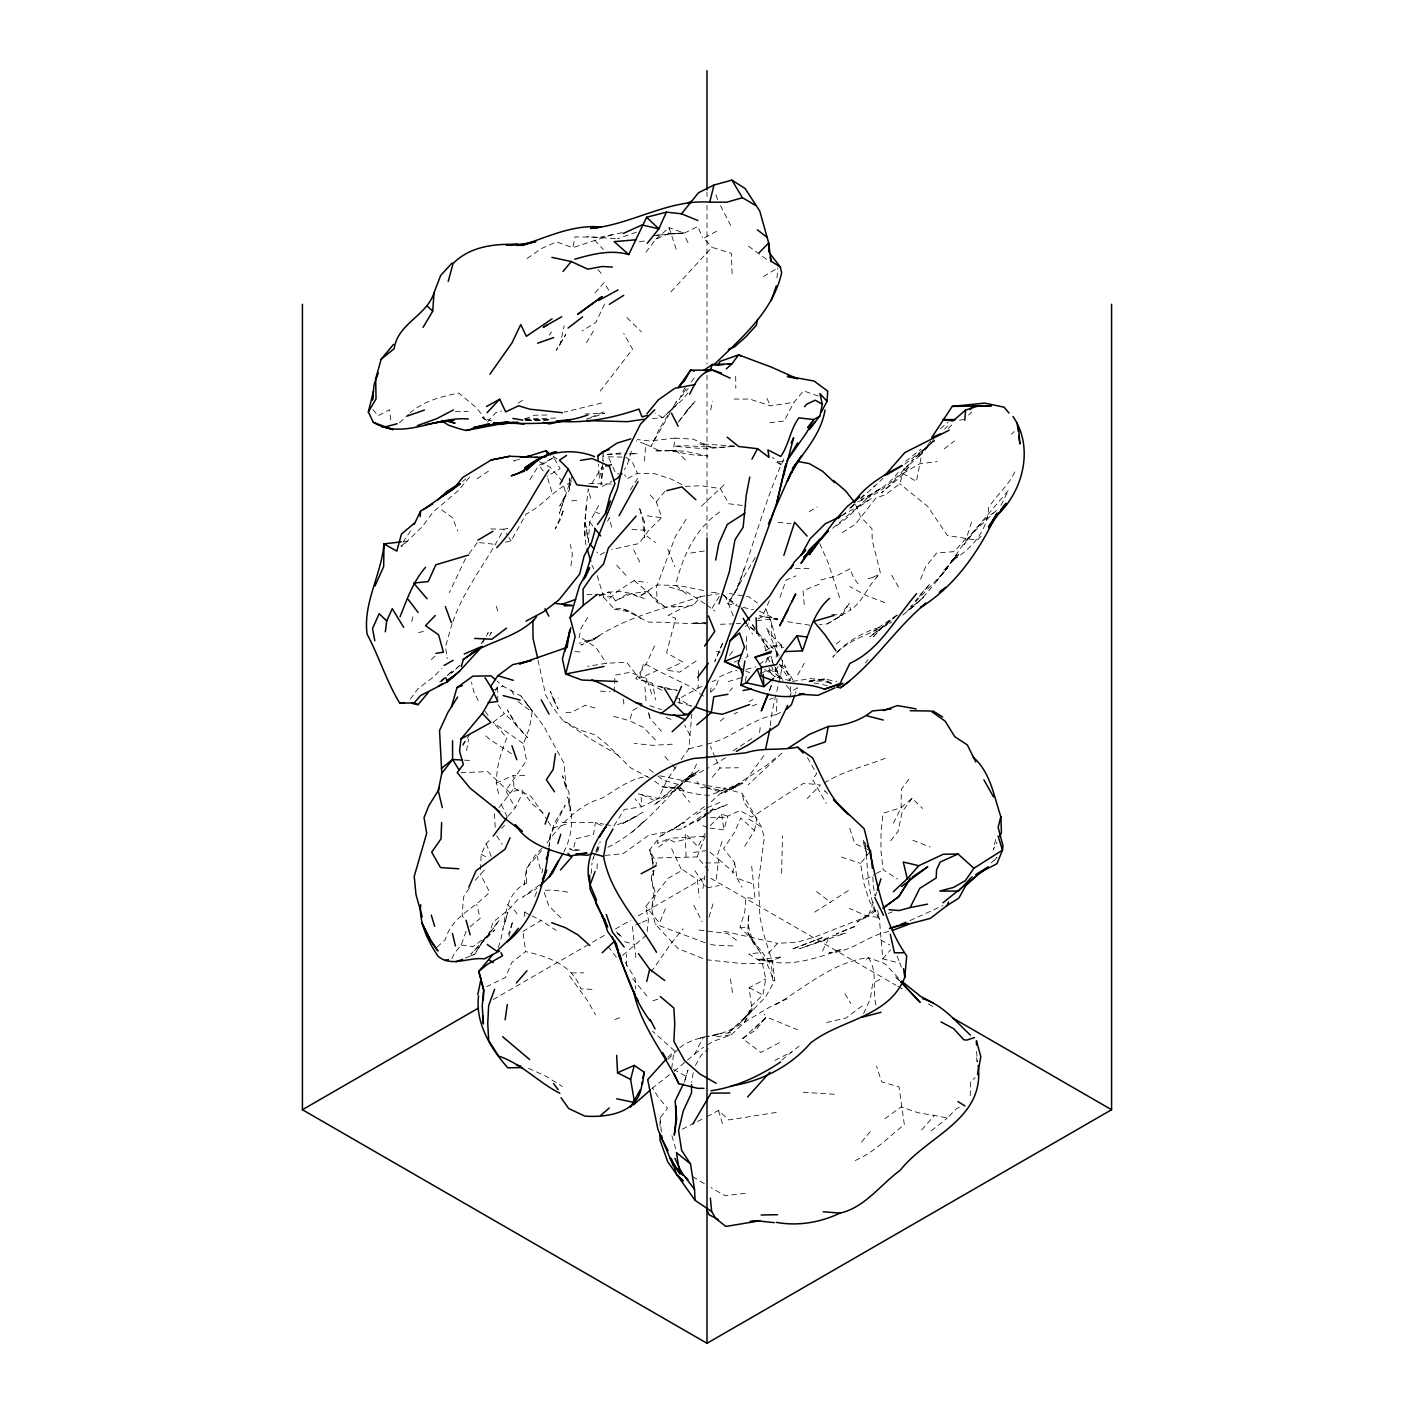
<?xml version="1.0" encoding="UTF-8"?>
<svg xmlns="http://www.w3.org/2000/svg" width="1414" height="1414" viewBox="0 0 1414 1414"><rect width="100%" height="100%" fill="white"/><g stroke="black" fill="none" stroke-linecap="round" stroke-linejoin="round"><path stroke-width="0.75" stroke-dasharray="5 3.75" d="M781.624 873.322L782.472 835.886M626.402 965.939L626.473 954.256M541.438 850.839L526.485 868.408L524.028 885.376L526.344 883.096L526.485 868.408L535.164 855.452L544.107 846.014M746.398 636.494L746.239 648.178L747.829 656.556L742.014 658.942M585.997 544.85C582.992 526.238 586.297 507.379 588.295 488.855L590.575 498.382M584.777 535.747L585.131 517.436M603.036 455.785L601.109 484.489L603.371 467.38M970.234 1095.762L970.605 1081.745L975.112 1077.574M681.318 697.473L698.039 688.123L698.339 677.801M698.41 675.733L698.657 667.496M569.542 478.621L569.648 489.244L559.75 505.876L565.6 494.988L559.378 513.37L571.928 476.43M480.513 869.61L481.167 854.215L486.169 843.681L491.542 838.202M596.991 868.762L597.415 860.066M681.124 759.459L688.812 748.837L691.799 714.176M614.118 692.029L615.072 675.114L629.796 672.375L646.905 678.614L652.473 696.713M707.053 744.171C731.992 738.656 750.71 718.895 776.109 714.653L777.011 698.675M645.933 252.205L655.937 239.09L668.734 233.575L669.105 227.707L684.358 233.116L697.933 226.47L702.422 237.605M598.705 505.452L589.673 521.996L588.348 542.304L586.262 529.225L588.436 539.6M751.7 866.287L755.041 898.632L745.832 897.625L744.807 911.818L739.999 927.16L751.841 939.515L754.634 945.365L747.67 932.215L748.89 914.045C743.711 940.416 769.128 956.394 772.751 980.521L774.819 980.326L772.663 963.181L763.436 933.293L759.866 916.502L758.54 880.781L764.32 837.919L761.563 827.208L742.085 793.325L725.895 788.835L707.672 785.724M644.484 461.211L645.65 444.261L636.388 440.903M586.297 505.858L584.972 524.205L586.845 527.687M775.402 667.638L775.084 671.791L775.65 667.779M776.162 657.227L776.622 650.97L777.665 654.876M591.14 873.834L592.006 862.876M776.975 277.922L777.859 267.935M524.223 916.484L524.612 912.224L528.111 909.591M782.649 660.727C780.899 682.98 771.496 703.801 770.418 726.266M710.553 692.224L710.977 687.876M498.152 947.521C507.113 925.41 501.122 895.309 526.344 883.096M671.65 848.736L681.866 870.476L668.239 878.271L645.756 906.445L648.407 919.595L646.817 934.919L621.135 956.624M549.003 847.198L550.258 835.391L555.083 821.87L565.158 805.308L550.258 835.391L549.092 846.173M570.956 565.865L572.334 554.094L570.319 544.637M759.601 732.629L760.29 726.743M716.244 879.225L718.648 859.305L707.884 850.415M671.703 1068.383L674.071 1050.425L652.437 1031.142M779.273 664.173L790.002 680.841L790.656 675.98L779.273 664.173L774.519 672.923L783.038 680.328M498.647 793.714C493.009 775.19 500.256 755.129 506.919 737.666L493.009 722.36L504.374 713.699L517.029 725.364L527.581 737.648L516.269 725.541L507.361 709.952L517.029 725.364M888.699 931.508C867.507 935.326 851.281 952.506 829.134 952.859L842.355 949.201C816.497 958.02 789.684 968.254 762.181 959.682L774.536 961.096L756.207 959.646L782.154 956.907L763.295 963.341L743.022 963.694L705.886 959.699L677.907 948.511L655.248 924.137L651.677 908.689L653.993 892.641L651.253 878.571L652.455 870.83M541.986 873.004L542.605 868.762M734.555 446.046L699.63 443.802L710.447 447.107L693.107 439.118L675.15 438.11L673.718 447.867L685.437 460.027M702.935 888.505L704.861 875.796M571.168 480.689L569.648 489.244L569.223 478.445M707.336 1044.893L712.992 1041.517L731.268 1034.801L744.701 1022.287L751.47 1006.026L762.924 994.855L765.769 978.965L762.146 962.262L748.819 954.043L762.34 952.329L771.567 965.921L772.751 980.521M732.646 873.375L734.591 862.664L723.597 848.559L734.29 832.881L740.759 817.928L754.475 830.672L743.57 848.082M466.532 750.622L468.688 738.956M754.475 830.672L756.773 818.635L744.206 802.975L742.085 793.325M579.086 637.838L580.96 628.505L588.03 616.946M527.051 258.515L540.926 248.793L556.515 241.882L572.847 247.697L575.074 236.88L599.783 237.252L622.531 232.621M710.712 409.901L712.55 401.187M745.231 681.248L746.468 675.468M560.121 344.115L565.794 334.517L556.232 350.301L560.121 344.115L564.239 325.874M904.836 464.199L934.672 440.638L922.494 450.306L916.413 481.52L902.998 473.443L899.728 483.712L885.783 494.617L876.008 497.958L855.329 524.311L840.552 533.591M995.633 839.562L993.229 849.867L996.888 842.249M411.739 621.541L413.613 613.747M509.128 936.262L512.787 920.991L508.368 934.354M597.822 851.387L600.19 841.648M646.905 678.614L644.872 686.833L646.216 702.811M596.531 852.624L598.723 843.875M579.881 850.097L569.506 848.824L573.006 850.274L575.975 838.767L593.509 834.578L595.4 822.63L603.601 824.132M658.058 840.411L657.28 843.469L668.08 838.944L674.496 842.037L689.608 838.308M505.399 921.398L507.803 912.277L502.942 929.263M710.022 828.091L723.95 829.877L727.662 816.178L739.876 810.558L751.824 817.133L803.753 783.179L820.403 785.017L807.217 798.521M651.677 908.689L655.689 893.966L651.253 878.571L656.485 863.176L649.698 849.902L660.144 836.31L685.048 822.1L660.144 836.31M789.807 697.526L791.433 691.57L797.408 687.787L795.428 693.373M709.05 917.173L713.398 902.556M684.358 1082.099L687.964 1070.133L684.323 1082.028M693.196 1072.837L691.534 1082.505M631.386 451.26L626.826 466.196L624.228 469.607M971.542 522.12L966.54 537.868L954.203 551.637L936.722 552.927L925.481 567.085L919.241 582.586M875.443 896.105L876.68 892.252M655.46 740.017L643.405 727.344L629.46 720.716L632.889 710.305L642.416 704.95M705.303 835.957L697.12 856.937L708.555 870.388M717.658 854.569L722.413 840.411M744.188 568.463L738.09 586.103C754.228 543.542 765.274 499.23 784.346 457.765M451.861 958.674L454.477 953.213L461.229 945.029L466.673 929.581M779.98 597.309L786.096 580.04L796.011 575.887M873.375 902.044L868.302 916.078L857.114 922.034L876.503 908.866M769.587 690.403L772.627 682.114M769.516 690.156L771.85 684.129M595.082 853.225L592.166 860.684L593.915 857.467M595.807 851.352L597.998 845.749M665.34 908.778L659.596 923.112L645.756 906.445M452.091 623.556L445.498 646.852L447.266 658.641M452.869 621.7C464.428 588.047 487.812 560.686 503.614 529.243L509.994 527.935M465.524 558.601L449.334 592.572M534.757 896.529L537.179 890.997M755.2 557.611L728.599 602.629L734.767 592.873L739.61 581.773M769.41 600.703L762.022 617.034L758.028 618.766M863.583 1013.591L870.335 998.797L872.632 983.737L882.707 977.534M654.576 645.933L646.958 662.53L635.734 678.826L652.614 683.245L655.513 699.93M685.012 387.312L677.041 404.174L662.795 417.643L650.528 418.685M489.704 635.664L491.347 632.182L488.908 635.787M604.556 304.151L595.824 322.48L581.967 331M607.596 521.342L609.346 517.701L612.227 529.914M1014.704 471.94C1008.695 485.568 996.481 495.006 988.58 507.661C987.52 531.947 970.446 549.639 950.827 561.588L958.692 554.394L951.304 562.295L956.642 554.588L936.81 580.73L947.751 567.58C934.866 582.462 923.784 599.589 907.541 611.06M822.506 950.95L828.056 939.638M893.365 823.213L901.142 807.659L912.083 798.327L922.635 808.49M505.328 542.234L511.055 540.926L526.185 513.936C542.729 506.053 552.821 490.251 569.86 483.022M508.174 816.108L515.209 807.765L522.667 793.042M765.593 662.724L769.499 655.089M674.036 1071.335L694.681 1054.084L703.165 1037.487M1000.935 505.364L1008.5 490.216L965.444 541.102L945.506 570.584L910.74 606.765L912.012 605.864M818.299 396.008L803.488 390.865L793.979 402.318L784.098 421.089L766.936 423.051M607.879 847.251C641.284 830.902 663.378 800.43 689.838 775.508L685.083 779.998L694.928 772.574L677.748 784.346L653.869 805.255C670.271 793.06 690.562 783.356 697.084 762.234M705.197 833.182L697.933 846.845L685.171 833.341L686.126 857.379M744.701 1022.287L752.619 1007.634L741.396 1021.756L728.157 1033.033L753.591 1009.03L741.396 1021.756L765.699 996.905L774.819 980.326M482.687 642.787L485.462 637.696M486.398 636L488.237 632.624L485.868 636.318M695.405 1065.484L700.973 1055.533L708.22 1048.622M563.691 852.2C572.705 835.603 573.89 814.817 567.615 797.089L570.196 811.053L568.958 792.794L562.472 775.791L566.342 789.631L563.974 763.224L543.648 725.965L520.988 696.006L502.889 686.073L496.968 680.965M797.708 674.885L804.372 663.166M586.474 342.789L594.958 328.366M462.82 745.744L469.377 734.891M827.172 623.91L841.86 615.408L849.125 603.478L850.627 610.017L827.172 623.91L819.484 624.705M495.554 690.633L497.657 687.204L494.193 686.797M712.002 608.25L720.026 595.206M529.897 479.717L538.681 465.506L553.74 457.517L560.103 468.688L547.13 476.377M686.197 519.15L675.238 536.86L656.467 587.11L657.263 602.399L665.199 607.136L680.222 606.253M630.326 489.951L637.643 478.321M734.767 592.873L738.939 586.209M605.652 824.521L613.835 826.041L624.334 809.444L641.585 806.811L675.574 790.214M481.113 643.724L484.684 638.174M591.741 483.57L602.134 466.832L599.289 478.427L598.387 464.022M469.201 888.292L463.739 896.458L462.113 914.151L463.827 919.931M402.937 542.251L412.481 528.076M676.192 766.494L666.754 780.51L658.464 798.539L637.325 793.731M679.233 420.771L695.547 400.781L684.977 412.499M462.714 744.383L464.941 741.219M549.304 335.136L551.601 331.901M410.413 699.135L417.678 688.989L433.073 677.306L441.946 668.469M469.094 553.74L477.419 542.393M930.695 441.256L917.492 457.729L903.652 469.572L908.548 464.676C894.39 480.23 878.341 495.784 857.609 501.723M651.094 972.09L671.031 943.456L683.174 928.68M912.083 798.327L902.238 811.689L898.049 831.485L889.954 841.595M650.316 495.059L656.308 501.864L661.681 517.665L648.726 530.356L638.845 543.595L611.82 549.427M838.838 617.176L849.125 603.478M499.036 807.518L514.095 788.181L513.123 775.579L527.952 775.42M908.813 779.326L901.301 789.259L901.142 807.659L883.025 813.262L881.046 832.051L880.922 850.751L883.202 869.787L897.713 879.101M763.878 755.695L744.789 781.712L710.058 795.216C693.638 795.516 678.561 788.482 662.706 786.873L653.728 780.563M547.094 842.868C561.393 823.496 578.308 805.079 602.205 798.115C616.469 789.56 630.785 777.894 647.824 776.516M660.038 1126.039L660.038 1117.979L667.532 1108.258L658.093 1097.034L652.614 1087.949M686.126 388.479L681.124 396.945L688.264 388.638M691.181 381.974L696.218 375.488M678.101 422.433L690.757 406.136M855.576 504.568L860.507 516.782L871.943 528.659L872.244 540.59L880.568 573.589C868.09 583.947 863.989 600.685 850.627 610.017M901.39 967.229L900.011 963.217L882.831 958.851L879.349 918.835L869.31 900.789L863.654 882.495L860.578 863.424L870.582 850.857M687.999 392.88L682.732 399.455L662.795 417.643L655.301 413.577M656.308 501.864L666.948 488.731M729.518 655.389L733.247 650.776M475.21 880.303L486.009 868.178M865.315 662.989L868.072 659.578M898.279 472.17C889.123 484.861 874.983 492.814 861.373 499.92M861.55 1142.052L870.511 1131.218M712.338 777.134L720.062 768.014L738.408 767.749M469.607 477.154L457.641 491.188L433.073 512.08L422.203 526.75L401.47 546.811M600.137 391.165L632.553 349.152L623.698 333.386M933.965 439.436L917.492 457.729L919.931 455.502L931.738 442.635L911.588 461.141L922.494 450.306M919.277 596.461L930.094 583.841L918.676 596.319M704.95 595.86L700.884 596.496L693.001 605.581L673.152 607.225M729.854 690.916L732.54 687.805M882.831 958.851L890.608 949.872M921.698 1129.963L934.389 1115.434L947.292 1118.05L956.447 1108.664L960.336 1106.685M487.53 422.008L495.872 412.588L501.493 411.032M594.994 292.839L604.078 282.606L609.381 291.196M994.113 860.56L997.011 857.361L991.267 862.876M668.115 1059.227L678.349 1049.1M517.931 899.41L508.245 910.015L493.345 921.769L488.29 935.167L470.809 954.273L494.776 929.935L483.818 939.09L474.821 954.238L470.756 955.935M915.229 600.968L917.916 598.051M981.051 536.136L977.251 540.254L947.398 535.517L927.708 506.459L899.728 483.712M768.262 953.372L777.559 943.315L797.143 942.237L814.994 936.916L868.302 916.078L877.087 909.874M943.792 570.319L958.692 554.394M781.924 753.079L748.059 784.894M667.956 1057.283L675.15 1050.708M437.191 946.973L445.392 939.638C451.331 916.555 475.051 908.389 489.562 892.093L480.336 874.011M732.116 273.733L731.338 253.318L711.949 247.326L670.784 291.991M701.397 506.124L725.594 483.429M727.662 816.178L721.653 814.199L708.043 827.844L702.192 825.316M779.361 1042.737L760.856 1052.458L742.686 1038.601L766.441 1016.984L797.337 1029.692M948.317 428.407L952.683 424.076M651.783 1088.586L672.41 1072.466M781.924 1060.023L798.963 1046.148M754.97 1028.42L766.635 1017.002M501.563 828.233L504.551 825.299M879.773 481.52L882.902 478.48M860.596 498.117L863.742 495.059M441.097 681.831L452.71 670.607L440.39 681.389M851.157 507.273L855.329 503.278M907.01 611.113L923.483 597.327L902.874 615.055M1011.399 434.239L1014.138 431.623M944.517 429.131L947.61 426.197M968.502 415.062L971.683 412.04M711.03 691.888L715.36 687.787L719.832 676.652L733.3 670.784L736.994 670.466M679.816 1047.703C690.757 1038.901 705.851 1036.586 719.408 1034.058L706.54 1036.727C738.338 1032.715 760.184 1007.882 789.772 998.107M460.063 665.128L451.473 673.117L459.037 666.082M866.411 959.328L868.267 957.596L884.687 963.57L900.029 979.708M399.473 422.821L408.452 414.443M632.146 832.139L644.413 820.845L640.242 824.645M439.666 682.078L442.9 679.109M842.691 515.297L845.784 512.469M745.284 626.561L748.466 623.68M850.433 508.209L854.745 504.321M860.879 498.559L875.072 485.833M711.224 801.756L720.097 793.767L736.959 785.106L720.097 793.767M431.288 659.543L436.025 655.318M719.585 512.009C694.893 529.101 682.52 556.833 675.698 585.113L687.54 594.941M940.416 428.76L947.84 422.273M996.428 510.383L974.281 531.576L964.012 544.69L972.16 533.272L983.932 520.246L993.3 512.84M609.434 598.582L618.89 590.327L634.161 580.571L647.312 582.745M655.937 239.09L669.105 227.707L676.334 249.695M462.572 481.573L465.719 478.869M832.687 528.306L852.907 511.055L871.572 498.417L842.408 515.191M849.726 508.015L854.516 504.003M873.392 487.052L878.2 483.058M836.31 644.024L842.603 638.81M470.049 926.789L480.194 918.428L476.748 904.359M720.115 721.211L726.531 715.961M775.473 758.028L765.08 766.441L732.593 787.315M688.264 778.955L698.887 770.436L676.829 787.775L693.797 775.349L685.808 780.139L708.927 767.555M705.745 814.747L697.615 821.269L705.657 815.56M931.278 1130.829L947.292 1118.05M592.024 989.358L580.818 988.863C572.529 965.037 547.996 956.624 525.654 951.569L511.638 962.669L505.558 977.41L486.734 986.583M905.596 461.371L921.027 449.157M897.483 615.055L869.84 636.76L888.734 623.274M658.694 847.163L670.059 838.237L705.886 836.328M694.681 1054.084L703.553 1047.138M409.936 413.047C423.352 401.028 441.557 396.574 458.772 393.021L476.447 407.78L486.292 420.435M708.149 812.643L699.842 819.024L683.987 827.473L707.99 812.06M709.81 811.353L713.133 808.808L709.704 810.964M944.269 448.821L954.521 440.938M759.177 664.651L771.408 655.265M862.063 1005.937L846.032 1018.009L825.599 1022.746M733.071 750.905L752.389 738.214M884.846 1118.774L901.089 1106.915L918.039 1112.747L934.389 1115.434M400.763 546.034L407.692 541.102L403.379 541.615M539.706 884.864L522.526 897.289L536.984 888.399M707.283 814.429L712.108 811L727.114 804.672L710.623 810.841M836.699 525.548C853.437 515.12 863.954 497.304 881.523 487.989L860.967 499.884M696.077 661.045L679.674 672.18L665.906 669.989L682.75 662.017L666.56 652.897L675.68 618.342L668.433 615.249L680.134 609.204L693.443 604.679M477.066 478.833L489.209 470.615M814.623 912.154L848.877 890.272M765.557 650.847L773.882 645.279L783.656 647.382M742.686 1038.601L755.96 1029.781L766.441 1016.984L764.214 1014.121M599.324 595.488C611.255 589.921 626.791 590.133 638.209 597.115L656.75 584.954L678.278 585.484L704.773 590.752M896.812 615.178L873.799 630.874L879.579 627.356C861.497 632.624 844.953 642.628 832.811 657.139C847.834 638.244 872.544 634.55 891.827 621.86M704.384 806.581L672.534 830.018L684.517 828.586M682.202 1129.22L695.423 1122.398M518.213 403.078L523.746 399.543M696.448 814.358L705.303 808.896M599.253 596.089L609.31 591.741L615.443 600.844L631.528 593.615L649.097 591.017L638.209 597.115M553.74 457.517L539.706 466.037L543.418 471.216M643.07 812.113L621.312 824.238L637.926 815.436L629.637 820.173L613.835 826.041M522.88 931.419L541.102 920.479L556.162 930.377M725.576 757.833L710.8 766.476M763.401 276.508L776.039 269.013M775.438 1004.93C805.432 987.149 832.227 962.404 868.267 957.596C878.288 971.754 871.66 989.994 876.167 1005.743M902.998 473.443L919.365 463.898L937.111 461.583M809.285 511.603L817.204 507.007M604.503 552.397L599.642 555.207L596.814 551.99M615.443 600.844L628.947 593.032M493.256 999.539L590.592 943.35M592.501 942.237L605.846 934.53M615.39 929.016L630.662 920.214M638.297 915.795L705.091 877.228M681.795 484.578L671.385 479.169L654.505 473.69L637.325 473.283L626.932 478.922L624.564 474.839M707.053 1116.618L718.471 1110.432L728.829 1119.941L778.831 1112.005M716.58 231.224L703.695 238.171L711.949 247.326M602.382 486.434L611.979 481.273M865.633 879.243L874.418 874.524M876.167 873.569L883.202 869.787M751.47 1006.026L749.155 987.679L765.769 978.965M824.132 783.091C843.044 771.072 864.732 766.406 885.252 758.275M749.208 701.432L752.937 699.541M774.907 1060.394L791.557 1052.016M776.109 714.653L783.091 711.154M717.941 791.221L722.572 790.567L704.048 787.015L717.941 791.221L725.099 787.722M855.187 1160.487C874.135 1152.481 888.416 1137.156 904.341 1124.66L899.021 1086.889L881.647 1081.816L876.521 1066.138M873.145 577.177L880.568 573.589M734.096 713.982L737.578 712.303M697.385 1121.479L703.253 1118.686M703.536 696.13L689.926 686.426L657.192 670.43L639.34 678.508L626.596 662.229L606.482 663.254L587.535 666.294M698.039 688.123L702.051 686.303M712.09 681.742L716.12 679.94M496.014 783.038L513.123 775.579M640.401 923.059L632.394 926.524L636.3 961.043M642.398 922.193L648.407 919.595M603.495 411.969L586.81 419.145L604.856 413.224L585.06 414.002M492.973 690.297L502.889 686.073M707.088 807.801L719.991 802.374M909.927 920.602L943.014 905.596M734.273 662.123L740.07 659.737M819.13 584.194L803.046 590.752L804.513 607.737M816.055 942.714L833.005 935.768L845.678 933.134L799.688 948.653L829.17 938.101M465.365 958.003L474.821 954.238L482.934 941.335L499.213 920.355L488.29 935.167L473.124 946.638L461.229 945.029M636.353 232.214L617.511 238.719M888.222 913.462L892.34 911.889M612.386 234.653L572.847 247.697M614.896 1019.547L620.039 1017.585M752.018 705.993L759.654 703.129M525.036 418.809L534.722 415.221L548.279 415.027M769.357 699.541L773.246 698.109M705.179 786.732L701.273 788.075L696.961 781.465M700.884 596.496C663.449 609.027 622.902 617.388 590.858 641.426L600.102 635.399L581.03 645.067L595.754 638.032L579.086 643.246M517.436 459.762L513.689 460.982L519.486 459.303M652.95 1000.759L660.851 998.231M809.444 681.813L814.853 680.152L808.773 681.495M728.086 681.619L742.668 677.359M553.298 699.541L558.053 708.909L550.293 691.128L553.298 699.541L558.283 698.092M566.06 824.203L552.132 828.144L547.907 821.11M760.573 672.817L771.284 669.918L779.909 677.571L771.319 659.649L772.751 662.795M746.239 669.352L755.606 666.86M820.827 579.952L836.169 576.099L849.973 568.746L853.526 577.548L858.828 584.848M601.586 402.99L564.38 412.128M688.812 748.837L705.109 744.807M771.019 647.347L781.359 645.014L782.207 650.811M418.562 632.553L427.01 630.679M525.372 420.294L531.311 419.18L548.756 420.099M665.252 832.192L648.867 835.179L623.114 853.649L604.149 855.541M868.09 578.503L877.316 576.824M706.982 887.78L719.143 885.571M639.393 241.829L645.597 240.804M792.565 681.424L810.416 678.596L824.857 679.904L832.634 683.828L822.524 681.053L809.992 681.265M706.982 595.541L719.16 593.65M734.025 399.048L749.756 399.102L770.471 405.853L793.979 402.318M690.704 553.051L705.621 550.806M756.773 620.64L777.4 618.537L759.548 615.815L783.515 621.029M693.373 852.43L705.816 850.698M656.52 235.184L683.598 232.921L654.47 235.608M959.434 420.152L963.729 419.587M716.527 1036.745L731.268 1034.801M809.904 680.735L824.503 678.844L836.805 681.778M597.221 575.692L603.707 597.344L611.166 596.443M745.249 1193.292L725.029 1195.678L710.924 1187.583M783.886 461.105L776.003 461.936L782.561 465.595L772.468 457.341M524.435 419.039L558.053 417.978M525.213 419.817L531.311 419.18L537.32 420.753M610.848 462.378L607.225 454.371L623.662 452.692M675.15 438.11L649.927 440.974L637.201 439.577M717.022 1034.005L733.901 1032.432M571.698 500.892L578.626 500.273M734.096 623.839L716.792 624.405M736.27 623.645L740.636 623.291M657.81 857.944L697.12 856.937M809.939 680.876L824.857 679.904L831.662 684.076M672.304 744.188L653.056 745.337L634.32 743.464M732.77 446.17C713.133 449.44 693.974 444.403 674.319 446.276L704.808 448.804L736.659 446.082M685.26 486.381L701.273 485.727L720.274 488.537L728.935 503.808L746.15 505.858M607.225 454.371L626.968 453.876M668.734 233.575L684.358 233.116M611.52 484.012L586.598 483.517M586.951 594.587L593.032 594.499M595.047 594.463L605.174 594.287M603.707 597.344L614.348 609.169C628.134 605.934 637.307 618.006 649.097 622.195C668.769 621.647 688.371 624.847 707.99 622.779L692.754 622.973L706.134 623.804M795.251 568.675L811.813 568.446M455.29 411.651L468.246 411.492M548.844 419.605L524.488 420.736L549.586 419.799M705.639 863L719.567 862.823M629.071 453.876L637.431 453.806L629.566 453.169M565.883 712.373L571.627 712.338L585.202 705.286L596.655 708.449M571.397 972.903L583.876 972.814M710.588 817.522L725.629 817.522M562.047 822.471L595.4 822.63L602.965 826.306M608.374 456.81L625.836 457.164L632.27 461.795L637.325 473.283M490.87 528.924L503.614 529.243L507.873 535.924M803.205 1092.262L835.727 1094.348M615.337 238.63L586.951 236.668M460.911 772.698L487.706 771.62L509.482 792.423L521.306 789.312L531.964 803.806L543.771 813.297M732.876 945.931L713.699 945.065L707.318 943.332M632.04 529.543L648.726 530.356M464.499 760.166L470.455 760.485M573.006 850.274L579.51 850.645M600.42 691.11L610.194 691.764M575.003 651.589L581.119 652.031M711.224 592.219L719.249 592.802M662.706 786.873L681.212 788.323L685.914 792.423M739.999 927.16L748.978 928.061M778.018 522.296L790.921 523.64M479.452 542.623L495.766 544.425M668.575 786.926L681.212 788.323L677.748 784.293L663.237 780.104L655.442 774.077M831.874 614.189L841.86 615.408M647.188 515.845L661.681 517.665M667.302 689.078L677.218 690.315L664.686 687.54M699.011 930.059L727.574 933.523L738.232 941.636M567.65 892.11L551.92 889.919L543.577 890.59L548.703 905.667L560.916 917.88M809.833 625.218L785.636 621.418M877.953 917.421L865.845 915.618L849.266 908.389M622.39 474.503L615.832 473.496L611.679 464.234M729.288 593.527L749.013 596.849L757.444 602.947M614.348 609.169L631.952 612.156M813.881 682.891L828.056 685.702M724.109 931.243L777.559 943.315M649.733 705.639L661.628 709.722M662.6 687.08L656.326 685.684L663.643 687.946M659.878 775.791L705.674 785.265M743.057 607.366L753.308 609.734M727.132 603.531L741.06 606.889M777.152 677.324L788.712 680.399M677.713 702.316L695.458 707.124M705.197 942.767L655.248 924.137M613.623 716.35L629.46 720.716M624.599 941.671L634.78 944.534M669.264 587.04L687.257 592.183L704.95 603.76M841.454 857.061L860.578 863.424M734.591 862.664L737.048 878.235L752.708 883.874M491.789 420.983L482.209 417.483L486.204 420.877M716.527 651.412L720.274 652.791M884.828 602.629L866.464 595.612L849.673 586.545M631.528 593.615L645.615 599.041M666.277 717.587L671.827 719.744M912.825 840.287L930.094 847.021M594.746 511.78L601.339 514.36M745.213 670.766L750.728 673.152M528.518 1068.33L545.168 1075.754L562.348 1086.482M654.417 800.518L641.037 794.403L641.585 806.811L635.08 798.804M868.603 849.938L854.745 843.539L849.425 827.331M645.65 444.261L657.74 449.917M780.811 665.057L785.866 667.479L790.002 680.841M514.095 788.181L530.957 796.329L546.847 819.342M661.876 690.209L639.34 678.508L643.67 663.113L657.192 670.43M759.459 611.148L777.152 619.88M524.612 912.224L530.109 914.982M531.947 915.883L541.102 920.479M539.353 461.724L550.187 467.203L562.648 481.644M749.155 987.679L762.924 994.855M623.539 609.01L640.542 618.272M673.453 1069.355L687.504 1077.079M880.639 939.886L889.618 944.888M538.045 660.197L545.663 694.999L552.503 706.912L562.595 720.062L579.493 729.871L595.17 734.909L606.818 744.259L630.467 767.714L651.942 779.308M481.167 854.215L487.989 858.033M710.818 878.341L895.928 985.205M897.837 986.318L905.473 990.719M928.379 1003.94L934.106 1007.245M675.485 696.89L691.57 706.346M692.542 1176.536L705.462 1184.349M748.66 818.971L761.563 827.208M618.325 755.182L590.61 739.009L563.62 720.999M582.214 638.403L595.824 647.312L606.482 663.254M682.838 869.804L697.314 879.526L699.258 897.377M523.021 743.446L493.009 722.36M617.246 933.594L622.213 937.058L614.63 930.235M764.514 669.299L775.226 676.811L766.954 669.494M733.848 603.972L721.175 593.332L736.747 604.697M748.413 246.089L766.759 259.487M441.698 509.871L452.48 517.754L457.8 531.116M706.593 604.98L714.883 611.06M646.764 536.047L655.477 542.481M518.072 701.538L532.106 712.037L529.437 727.91L523.392 744.241L526.538 760.52L505.788 790.638L515.209 807.765M553.051 456.068L560.085 461.388M816.532 891.545L830.778 902.539M511.479 753.697L489.986 739.504L483.164 733.548M649.22 769.251L653.887 772.875M634.161 580.571L665.199 607.136M718.648 859.305L733.848 872.65M899.304 980.379L894.815 976.226L899.516 980.662M781.359 645.014L773.67 637.802L766.282 627.745L774.059 644.908L777.841 656.785M827.614 793.696L824.556 790.762L827.508 793.784M626.879 317.602L641.461 331.919M649.892 594.569L657.263 602.399M594.64 240.115L603.354 249.536M616.698 565.229L626.331 575.71M646.94 995.969L630.944 976.491M648.814 714.017L650.016 718.365L661.416 731.303M664.916 756.561L670.696 763.171M672.145 764.815L676.493 769.764M372.836 409.494L378.157 415.681L389.592 409.724L390.989 422.468M598.069 269.667L603.601 276.154M786.308 685.348L791.433 691.57M751.841 939.515L762.34 952.329M677.253 786.82L689.661 802.268M589.673 521.996L593.332 526.627M569.524 975.96L587.34 1000.37L595.559 1014.81M607.967 946.373L617.105 958.197M526.485 703.5L532.495 711.613L520.988 696.006M485.143 711.401L488.519 716.103M498.064 704.808L504.374 713.699M755.306 628.541L751.541 623.203L756.932 632.871M756.561 630.326L768.474 648.46M865.934 844.264L862.434 839.297L867.242 855.788L866.411 851.511M694.946 870.688L705.445 886.366M507.113 904.677L514.979 910.828L518.885 916.891M496.685 835.798L502.2 844.317M508.934 537.585L511.055 540.926M775.314 667.762L781.942 678.543M625.218 962.368L635.169 978.612L635.593 988.987M747.67 932.215L758.381 949.819M844.971 993.777L850.857 1003.587M747.352 625.324L752.548 634.055M790.656 675.98L794.509 682.715M891.686 575.233L899.887 589.656M689.979 735.245L684.676 725.064M807.447 757.551L816.62 773.776L812.378 779.185L826.306 803.364M737.048 878.235L742.12 887.232M779.185 655.389L763.79 638.191L748.854 625.942L756.172 632.111L767.555 647.541L762.835 639.216L766.034 651.324M780.139 657.121L785.866 667.479M720.486 205.684L730.684 225.427M693.814 905.42L702.086 921.663M591.953 565.282L593.703 568.746M633.666 549.887L641.231 564.981M478.232 700.672L473.902 691.959L471.463 682.043M775.155 667.903L779.909 677.571M511.391 689.979L513.848 695.105M715.007 757.321L710.464 746.486M715.855 759.106L720.062 768.014M766.971 398.412L770.471 405.853M685.861 238.153L689.29 245.488M501.334 804.478L508.192 819.077M733.3 615.956L725.417 596.531M767.643 657.369L770.223 663.201M771.09 665.146L774.519 672.923M819.802 543.524L828.074 562.613L839.898 598.476M896.989 955.952L900.011 963.217M765.875 609.045L771.461 622.673L775.773 639.004L777.347 655.743M486.169 843.681L492.337 858.97M667.868 549.162L674.725 566.714M715.944 194.849L717.976 200.399M824.503 678.844L824.857 679.904M652.473 858.333L649.698 849.902L653.339 865.014L652.473 858.333L653.197 868.567M771.019 656.237L772.928 662.07M547.766 478.48L552.202 493.239M718.471 1110.432L723.243 1126.357M496.314 606.217L498.135 612.492M671.933 1135.778L676.599 1151.897M563.992 486.929L565.653 492.797M536.878 855.523L541.12 871.943M769.057 667.85L771.107 676.016M648.602 712.532L650.016 718.365M877.67 910.386L879.349 918.835C867.012 896.741 868.532 871.236 865.297 847.021M864.767 842.921L866.004 849.354M976.597 1051.309L977.428 1061.578M873.269 885.482L874.966 895.751M623.185 699.17L624.422 707.247M730.437 978.912L732.947 995.527M721.653 814.199L723.95 829.877M523.162 933.434L525.654 951.569M661.363 1131.801L660.038 1117.979M679.462 698.516L680.028 704.738M653.339 870.617L653.781 876.768L653.551 870.9M494.476 813.58L495.236 827.932M872.827 876.945L873.163 883.361M790.302 686.638L790.691 694.345M976.703 1057.637L976.915 1061.896M771.461 622.673L771.797 638.934M603.124 451.473L603.283 461.424M497.657 687.204L497.799 699.435M735.687 376.354L735.81 388.373M707 192.074L707 196.475M707 205.313L707 364.193M707 375.223L707 536.313M563.126 511.055L560.792 518.85L555.189 528.942L563.126 511.055M722.466 643.511L714.777 661.54L722.466 643.511M659.207 429.237L650.953 446.524L676.528 401.47L659.207 429.237M908.99 466.814L901.973 475.546L881.558 492.832L908.99 466.814M883.379 626.172L872.279 637.944L883.397 626.172L894.673 617.458L883.397 626.172M733.919 787.757L724.799 792.512L742.863 783.162L733.919 787.757M854.569 926.559L836.257 933.912L854.569 926.559M822.029 937.729L791.699 949.289L822.029 937.729M704.331 1037.028L700.107 1038.053L704.402 1037.169M670.536 450.553L654.435 450.889L675.556 450.872L670.536 450.553L689.396 454.495L707.99 456.033L684.906 451.207L670.536 450.553M644.307 521.43L639.181 507.007L643.14 521.501L644.501 537.833L644.307 521.43"/><path stroke-width="1.5" d="M422.273 916.961L415.981 894.549L414.214 876.38L426.692 833.323L424.041 817.628L428.937 805.485L438.252 790.603L441.804 773.228L439.542 730.578L447.92 712.356L457.659 697.031M567.226 646.569L569.771 629.725M441.628 822.524L441.009 838.856L431.677 852.182L440.514 867.577L458.808 868.797M483.252 1000.087L483.729 990.189L478.798 971.418L492.92 954.503M420.205 516.623L420.577 511.037L432.737 503.932M821.41 411.969L827.049 401.329L827.738 391.112L814.075 381.055L787.616 376.212M423.033 327.429L432.737 311.151L434.027 292.786L440.638 275.483L452.073 263.004M719.054 603.778L729.412 571.521L734.98 539.759L743.163 527.21L746.239 495.271L749.756 477.066M771.443 651.253L755.005 657.21L761.51 667.302L760.891 675.768C781.659 686.02 803.665 681.265 824.45 689.166L842.956 683.245L836.752 687.204L840.411 687.752C873.463 664.651 894.921 628.664 926.029 603.124L920.585 607.507C955.864 585.573 979.69 550.081 997.029 513.123L988.686 527.74L1005.973 503.331L1000.865 509.906M964.808 420.312L965.55 410.095L978.064 406.012L991.285 405.924L952.188 406.384L931.738 437.562L940.54 433.851M731.25 1085.881C761.315 1081.48 790.744 1066.103 810.558 1043.002C840.888 1019.141 888.893 1017.585 904.801 977.268L906.71 955.864C880.392 918.853 875.726 871.66 864.095 828.692L833.412 799.829M507.096 941.918C534.969 920.178 544.514 882.849 548.791 849.178M548.172 854.798L548.862 848.329M494.511 692.365L482.386 713.398L461.017 738.992L459.532 751.152L463.368 764.585L457.235 772.539L470.173 788.252L499.743 811.901M385.35 631.793L386.694 620.958L392.261 608.709L403.679 627.321M478.604 995.898C474.927 1022.128 490.711 1048.834 507.82 1067.8L522.491 1067.57M834.914 687.911L817.999 695.334L799.246 694.203L803.894 693.673C782.79 700.973 760.697 693.143 740.901 685.277L744.878 661.098M505.098 1019.794L507.308 1004.506M555.472 753.715L553.21 769.41L546.334 779.733L554.535 791.805M642.522 1083.919L644.236 1072.236L634.25 1065.378L617.547 1072.731L616.645 1055.321M770.1 728.316L765.54 749.296M420.7 904.748C418.791 922.918 428.23 941.388 437.951 956.164C451.49 967.759 468.882 956.73 484.277 958.886L499.672 950.95M656.52 952.311C638.138 920.761 610.229 893.683 603.601 856.513L606.5 840.393L612.951 828.993M977.534 1074.658L980.821 1056.629L976.438 1040.757L976.508 1044.981M757.462 319.546L756.419 325.185L746.044 336.673L734.361 347.031L728.369 349.435M715.678 560.085L718.825 543.436L727.238 524.488L744.913 513.158M891.014 709.068L872.385 710.959C860.331 720.875 843.858 725.983 828.286 726.442L825.281 741.961L807.783 747.776M477.773 994.625L481.131 978.276M776.922 502.2L786.007 463.704L776.922 502.2L770.842 520.582L721.935 655L695.688 706.647L687.593 714.565C651.447 720.857 623.715 691.004 591.777 679.904M815.171 421.832L809.197 429.538L819.82 416.087L822.347 404.28L819.926 393.552L827.049 401.329M561.04 1097.706L568.64 1108.47L584.795 1116.106C608.974 1117.838 640.966 1112.217 641.974 1082.064M642.875 1078.122L644.236 1072.236M570.796 627.692L562.401 658.853L565.671 674.018L581.949 680.046L617.317 681.513M783.515 475.793L793.643 437.739L791.151 443.006M569.382 633.454L570.355 629.407M646.764 981.422L649.662 969.226L638.386 953.584M840.411 687.752L849.584 681.212M468.317 418.986C436.59 415.981 402.813 440.673 373.278 422.273L368.347 411.969L373.42 391.537L372.465 400.074L374.18 384.06L378.28 372.996M521.872 245.347C547.695 236.986 573.465 224.172 601.339 227.035L590.575 228.449C631.351 224.755 668.309 199.091 709.74 202.167L713.999 184.987L731.939 180.144L745.125 188.522L759.778 211.057L768.668 242.943L771.09 261.237L780.316 266.981L781.642 272.902C772.751 311.575 741.961 337.451 714.883 363.893M597.468 524.435L605.492 513.459L610.07 495.236L614.931 483.729L609.31 466.178L592.077 458.489L580.482 460.398M564.911 651.253L568.888 635.487M569.188 674.195L565.671 674.018L575.162 636.636L570.107 617.741L579.634 585.396L589.603 567.633L585.29 577.531M973.221 757.197C990.472 772.203 993.848 795.994 1000.847 816.62L998.143 827.349L1002.986 845.872L1002.491 850.168L996.923 863.742L980.874 872.085L984.091 869.804L942.961 902.786M616.663 1098.802L634.568 1102.531L630.609 1079.465L634.25 1065.378M791.009 568.41L792.971 565.017L780.015 579.581L769.499 596.319L743.393 624.246L730.137 640.648L724.551 661.522L741.537 669.176M448.185 281.492L453.081 263.534C469.89 246.319 495.006 243.491 517.878 244.463L506.177 244.976L526.22 244.039L516.923 245.453M825.034 410.025C821.304 432.914 805.432 450.713 792.3 468.9L801.703 455.644L791.186 473.124L795.941 463.686L787.333 481.22L791.327 471.905L771.496 516.817M736.358 751.382L748.695 744.701L778.319 724.869L787.651 705.445M400.038 616.804C406.932 599.624 413.029 581.667 425.561 567.244M393.499 344.415L381.144 359.227L375.682 378.775L376.036 398.889L368.347 411.969M461.3 666.595L463.297 659.49L474.468 651.518M451.543 706.77L456.952 687.628L472.912 676.157L491.047 675.857L495.483 679.692M595.329 529.172L591.512 542.534L584.159 555.879L579.687 574.049L558.972 599.854L543.577 611.802L525.937 621.17M761.51 667.302L776.41 664.527L784.54 651.589L802.463 650.882C809.073 632.376 814.146 611.679 829.505 598.352M557.823 843.539L560.775 834.295M877.299 890.325L880.975 878.766M583.699 579.758L596.443 541.279L617.388 488.891L624.864 455.202L640.507 424.112L654.735 409.795M783.869 555.331L794.615 522.243L807.111 536.118M438.004 791.646L439.383 787.563M771.355 300.334L776.268 285.911M705.409 371.44L710.659 369.231L712.303 364.529L731.975 363.805L738.603 354.879L771.178 367.039L797.602 378.846L787.404 376.566M794.756 695.228L791.451 704.561L786.591 709.404M494.6 989.287L488.661 1005.566L487.742 1023.365L488.731 1040.757L498.559 1056.011C521.996 1063.947 538.416 1082.452 559.909 1093.287M541.244 885.182L546.705 870.229L542.322 879.384M768.067 694.539L761.298 710.942L767.943 694.168M546.211 858.987L548.385 853.102M545.115 824.132L549.286 812.909M596.496 899.993L590.115 884.811L595.082 871.519M730.137 640.648L739.54 632.977L744.453 647.064L738.196 663.36L742.898 675.273M605.492 513.459L610.441 500.963M574.791 259.204C592.254 254.167 610.742 249.377 628.77 254.555L646.622 217.243L666.383 212.153L681.513 213.797L697.862 220.531M468.829 887.267L476.094 870.741L504.975 849.266L510.065 837.83M768.403 523.869L770.736 518.584M681.548 686.373L673.753 703.889L660.815 713.681M374.993 585.979L383.671 566.572L383.972 543.895L401.223 541.862M666.383 212.153L658.836 228.838L647.259 243.314M892.658 930.359L910.81 923.501L930.253 918.428L946.903 905.667L948.6 902.026M414.284 524.294L420.577 511.037M791.893 601.816L795.693 593.88L779.662 625.836L788.093 609.734M999.627 836.522L1001.448 832.705L1000.847 816.62M683.404 1083.919L675.203 1100.799L676.387 1120.577L674.301 1135.106L676.369 1115.982L676.387 1120.577L676.051 1106.013M995.315 516.534L988.492 526.68M889.176 909.715L899.039 910.545L910.121 907.594L919.736 888.363L936.174 878.006L936.581 869.822L940.186 862.027L958.056 854.003L973.893 868.249L1002.491 850.168L998.072 836.081M381.144 359.227L394.206 348.657C397.741 323.276 426.675 315.976 434.027 292.786M689.678 394.17C694.698 383.954 699.824 371.953 712.656 370.185L721.494 373.049M638.032 481.608L619.049 515.703M692.772 1124.13L711.012 1093.093L729.871 1093.057M751.93 459.161L757.551 448.698L769.022 457.376L767.926 449.917L780.74 456.439C789.047 444.809 790.161 429.502 798.892 417.908L813.792 419.551L819.82 416.087M560.085 484.083L568.269 468.988L559.484 460.186L566.554 455.414M797.602 442.865L786.909 460.946L806.899 432.136L813.792 419.551L807.571 427.47M630.591 1107.197L640.171 1089.929M562.701 853.95L549.304 876.698L540.289 885.783M790.514 568.675L794.208 562.1L805.75 549.94L800.978 555.402L810.098 538.805L825.193 523.852L838.59 517.347M694.345 371.087L690.562 370.168L678.225 387.701L685.401 379.27L690.562 370.168L712.656 370.185M703.377 370.609L712.303 364.529L717.905 365.148L720.079 361.383L738.603 354.879L741.661 356.204M970.287 409.653L972.479 406.331L978.064 406.012M567.12 647.365L519.468 663.926L531.311 660.444L512.752 664.633L497.816 675.715L490.711 686.391L497.834 701.485L488.183 702.67M858.987 497.021L847.251 506.495L834.578 520.882L809.268 554.588L817.646 543.17M809.268 554.588L819.749 539.335M973.893 868.249L965.409 880.604L953.619 887.391L939.815 891.067L958.568 891.12L972.054 876.733M704.526 646.127L714.742 631.386L708.502 615.903M548.915 469.943C531.346 495.748 518.655 524.859 496.721 547.678M493.221 836.134L506.778 817.769M697.597 677.589L708.326 663.254M489.898 374.268L511.956 342.93L520.741 324.566L526.362 336.32L552.096 318.822M808.578 553.334L800.996 563.355L809.374 549.657L828.074 531.204M621.63 473.036L617.724 478.179L613.888 480.247M536.613 616.61L532.884 621.453L533.025 638.456L537.691 658.164M916.626 593.668C895.557 617.777 880.25 649.627 849.902 663.343L840.022 683.563L824.45 689.166M885.182 475.069L904.801 452.621L949.218 430.139M998.319 513.211L995.774 516.499C1023.082 492.355 1034.5 447.478 1012.954 416.476M441.804 773.228L452.586 759.512L452.568 740.795M784.54 651.589L796.966 635.734L806.864 636.989M681.513 213.797L698.516 192.728L713.999 184.987M740.901 685.277L746.309 682.785L757.179 669.282L760.891 668.469M672.163 731.692L685.26 719.726L695.458 707.124L711.313 712.55L722.413 714.264L749.579 704.561M646.905 413.825L658.305 399.897L674.832 388.267L694.804 384.626M518.443 928.273L509.8 938.843L496.756 951.215L487.3 944.534M563.037 271.488L571.256 261.537L587.835 269.173L602.117 266.486L612.403 267.069M412.022 703.394L418.084 704.685L428.301 692.489M678.402 387.383L685.401 379.27M516.357 982.96L526.998 970.729M560.474 869.928L571.928 856.849M414.62 523.003L401.452 534.085L396.804 551.089L383.972 543.895C381.48 574.65 362.779 602.877 367.127 634.285C379.182 656.75 386.464 681.371 399.738 703.147L414.108 702.917L420.524 695.617L447.248 681.884L459.621 671.12L480.353 648.39M804.548 406.684L806.74 404.192L815.224 400.197L822.347 404.28M893.294 891.757L907.275 878.748L918.782 865.722L943.173 854.286L958.056 854.003M820.314 540.148L828.286 531.134M747.635 1096.946L769.835 1072.289M636.106 516.128L608.409 547.907L603.566 564.045L592.024 576.028L583.098 589.055L583.222 605.439L570.107 617.741M838.52 518.196L841.171 515.35M487.07 412.711L499.672 399.243L505.664 411.863L518.655 405.783L529.614 409.159L562.454 412.694M812.361 548.332L803.859 557.204L813.015 548.42M435.247 615.55L425.508 625.642L438.623 634.868L443.395 652.207L435.883 653.321M666.577 1058.715L647.683 1079.624L657.881 1129.291L673.276 1165.808M758.717 253.177L768.668 242.943L768.739 252.046M650.387 1089.982L633.437 1104.953M859.518 497.039L853.879 502.447C865.474 485.338 884.086 474.715 902.167 465.542L886.843 474.751M602.223 952.718L614.878 940.858M437.704 499.973L447.39 491.135L459.197 483.712M726.319 368.877L731.975 363.805L727.963 364.193M600.791 1115.363L609.293 1107.922M459.621 671.12L447.248 681.884L445.852 677.766M773.617 678.207L763.931 686.656L746.309 682.785M965.55 410.095L953.018 420.983L942.891 419.587L955.387 419.587M696.855 724.834L711.313 712.55L713.787 696.749L727.91 694.292M598.14 459.904L597.892 455.785L603.124 451.473L609.169 449.67M441.345 768.456L452.586 759.512L462.519 760.06M939.32 592.501L945.772 587.411L940.416 591.229M583.222 605.439L597.256 594.428M901.549 886.56L927.796 866.747L912.118 877.157M568.074 328.066L582.603 316.86M788.376 748.13L809.462 734.343L828.286 726.442M423.246 509.694L460.328 483.747L441.946 496.526L453.629 488.944L462.696 477.49L491.153 459.974L509.765 456.28L537.497 457.323M506.566 628.116L491.86 639.252L474.662 638.421M533.644 620.057C516.234 637.095 491.453 640.666 471.481 653.392M883.202 907.982L898.756 896.653L910.386 878.306L898.756 896.653L883.096 908.141M597.892 455.785L617.087 443.095L630.821 438.888M448.132 679.993L454.689 675.45L447.513 680.222M946.903 905.667L958.869 898.084L965.674 885.836L978.453 874.011L988.28 866.976L975.66 874.559M463.297 659.49L478.215 649.486M438.534 686.161L442.122 683.793M780.652 1062.02C759.725 1075.948 736.022 1087.172 710.977 1090.742M524.417 471.18L511.196 475.811C528.536 471.41 538.363 454.53 556.709 452.038L553.068 452.374L539.247 458.808L526.308 470.509L525.089 467.84C544.372 451.755 571.185 447.213 594.552 456.616M609.328 304.346L623.698 295.349M525.089 467.84L541.527 457.694M477.932 540.148L492.956 531.257M302.419 304.275L302.419 1109.725L477.985 1008.359M302.419 1109.725L707 1343.3L1111.581 1109.725L1111.581 304.275M561.694 316.789L543.294 327.235L547.147 325.061M444.084 665.428L453.134 660.303M486.451 406.525L499.672 399.243M598.405 300.599L618.059 289.941M461.017 738.992L490.941 722.483L482.386 713.398M641.125 873.728L656.167 865.792M453.47 409.919L436.838 418.632L417.324 425.649M623.132 233.522L642.044 224.932L658.836 228.838L646.622 217.243M575.657 599.465L561.994 604.291M464.252 654.01L482.05 646.339M899.817 924.844L905.897 922.299M741.555 654.452L724.551 661.522L742.156 669.511M688.229 202.697L691.34 201.424M978.152 1065.52C985.169 1119.835 927.69 1135.336 900.311 1170.173C880.604 1184.579 864.661 1207.627 840.11 1213.088C820.261 1222.474 798.009 1226.345 776.304 1222.35M456.952 687.628L462.396 685.525M455.909 961.785L462.625 959.328M883.343 710.606L897.413 705.568L916.184 708.909M898.084 925.463L889.388 928.556L908.106 923.289M537.62 343.213L553.652 337.593M407.267 416.034L424.465 410.042M974.511 1037.54L966.929 1040.068L963.818 1039.803L953.69 1028.685L941.07 1021.969M524.947 457.358L545.998 450.748L550.647 454.813M590.946 854.074L587.217 855.258L575.816 854.409M834.207 615.39L813.775 621.4L825.387 635.328L835.939 650.776M754.846 205.012L742.421 197.713L726.796 202.202L709.74 202.167M521.872 245.506L535.853 241.511L517.135 245.311M755.005 657.21L770.948 652.773M493.433 422.945C524.965 423.352 557.416 425.844 587.959 414.903M444.986 960.495L448.415 959.593M861.904 1017.285L881.046 1012.265M397.157 423.74L384.308 427.081L393.004 429.679L373.278 422.273M513.441 422.238L501.351 424.465L496.668 423.617M489.332 423.617L473.301 427.629L506.106 421.991L524.028 424.147M666.683 490.693L681.902 486.911L695.882 499.778M468.547 555.048L435.848 564.787L428.23 581.561L413.683 583.098L427.099 598.794M647.683 415.416L641.991 416.794L638.934 409.053C612.439 418.19 584.618 423.67 556.497 421.16L571.044 419.481M442.052 421.036L448.68 425.278L460.098 429.008L466.125 430.439L472.276 428.972M605.864 465.984L611.449 464.711M564.292 420.806L549.321 423.9L543.312 422.326M603.937 666.471L565.671 674.018M509.765 456.28L491.153 459.974M743.057 690.545L751.117 688.936M910.121 907.594L927.496 904.165M425.49 424.624L445.728 420.753M494.228 806.687L503.472 817.539L522.261 831.432L515.156 824.627C527.387 843.893 549.675 850.45 570.443 855.965L587.022 853.013L576.099 854.074M466.125 430.439L503.667 423.369L517.771 422.132M644.395 419.198L627.533 421.672L587.093 420.612M520.423 457.429L531.098 455.962M433.091 423.069L454.053 420.223M717.905 365.148L723.933 364.565M635.964 239.814L614.171 241.617L628.77 254.555M399.738 703.147L403.856 702.846M535.04 457.553L545.91 456.846M952.188 406.384L984.71 403.114L1004.134 407.197L1009.013 413.065M382.133 427.205L385.863 427.01M835.285 801.049L848.842 814.641C830.584 800.43 822.683 777.877 812.537 757.904L797.531 747.158C780.369 750.799 763.1 747.211 746.026 752.814C728.634 754.528 711.348 757.268 693.903 758.417C652.49 768.226 620.057 801.243 599.271 837.035L606.04 826.677C593.42 843.009 583.858 863.954 590.115 884.811M493.539 423.016L508.952 422.326M564.186 605.881L572.334 605.546L554.659 603.301M761.156 1215.015L777.576 1214.697M903.634 952.753L894.408 952.771L890.29 934.23M703.978 1088.338L697.756 1088.338L678.791 1083.725C663.891 1052.652 640.489 1025.769 633.578 991.126L635.098 995.12L619.933 958.285M910.245 710.712L930.819 711.012L945.153 721.14L954.821 736.782L967.353 744.931L975.748 761.934M562.684 420.665L568.941 420.895M597.486 487.176L576.877 484.861L568.269 468.988M823.195 1211.78L840.11 1213.088M774.342 1222.668L758.381 1220.954L750.198 1221.519L760.361 1220.706L725.877 1226.433L715.837 1218.585L711.649 1211.498L710.394 1198.135M757.551 448.698L738.621 446.488L727.167 437.191M512.875 418.438L522.933 420.135M797.655 461.406L809.444 463.668L822.665 471.339L834.667 482.687M551.867 257.366L571.256 261.537M635.558 702.581L641.638 703.889M687.593 714.565L683.704 713.663L673.753 703.889L664.368 688.211M918.782 865.722L903.281 862.01L907.275 878.748M516.764 1065.096L520.723 1066.05M867.082 715.891L883.308 720.026M445.074 420.7L455.043 423.263L448.097 420.418M503.101 695.582L520.193 700.089M591.582 853.172L603.601 856.513M497.816 675.715L513.282 680.311M551.69 922.706L565.388 927.672L578.008 934.919L589.903 945.613M922.494 998.602C942.572 1004.665 955.705 1021.438 970.446 1035.172M673.435 714.618L685.26 719.726M414.108 702.917L418.084 704.685M710.659 369.231L730.154 378.104M617.547 1072.731L630.609 1079.465M718.135 1219.451L709.068 1214.767L706.523 1209.005M933.452 1003.162L920.532 996.304L901.619 981.139M716.156 1083.283L700.036 1074.092L684.553 1060.641L673.895 1041.393L674.761 1023.789L673.859 1007.97L660.25 996.534M953.177 1018.274L1111.581 1109.725M957.932 1101.541L965.02 1105.978M932.886 710.853L942.661 717.004M660.038 1134.099L660.038 1140.126L667.691 1161.742L695.052 1200.327L711.649 1211.498M489.014 959.753L493.203 962.598M649.662 969.226L664.774 980.521M757.356 229.81L767.095 237.375M694.539 1189.457L690.474 1163.881L676.475 1152.622L679.02 1168.883L694.539 1189.457L695.052 1200.327M529.614 1059.493L502.642 1036.727M671.42 1158.561L676.687 1174.857L682.909 1180.142M833.465 480.442L845.537 490.817L854.745 502.536M900.806 981.758L920.107 1002.332L901.089 982.147M427.293 306.096L432.737 311.151M386.694 620.958L379.164 613.676L372.518 628.576L374.816 640.754M676.687 1174.857L682.997 1181.008M680.293 1171.888L675.662 1167.292L670.059 1157.995L680.169 1174.133L675.662 1167.292L683.015 1175.494L674.92 1158.366M684.924 1176.501L687.999 1179.576M567.933 853.384L570.443 855.965M797.531 747.158L803.205 753.096M589.762 543.913L594.004 548.756M604.909 919.63L602.223 916.431L604.626 919.931M624.175 947.009L612.492 932.233L606.306 914.522M594.552 528.164L600.65 535.906M770.029 253.707L780.316 266.981M553.475 1083.513L558.194 1089.646M408.293 599.589L418.12 612.439M867.1 845.908L870.582 850.857L872.385 868.408M635.947 997.294L638.262 1000.582M430.757 940.858L421.973 923.13L430.757 940.858L437.88 950.915L427.134 934.901M650.175 1020.837C631.263 995.951 623.786 965.267 612.209 936.81M749.508 620.18L741.59 608.197M690.474 1163.881L681.619 1150.324L678.561 1130.634L683.245 1111.015L691.57 1092.881L691.552 1084.573M485.055 677.73L492.973 690.297M452.586 759.512L458.967 769.782M731.939 180.144L742.421 197.713M743.181 618.325L746.309 623.574M662.6 1052.564L666.648 1059.599M983.914 779.874L993.547 796.948M618.431 950.385L616.504 946.956L621.506 960.46L619.668 954.22M541.226 699.859L549.056 714.123M668.115 1150.749L662.141 1139.507L661.752 1135.654M500.98 952.665L502.606 955.74L487.335 964.366L478.798 971.418L483.729 990.189L482.227 1005.725L483.376 1023.948L483.111 1015.977M607.702 927.054L596.107 903.793L595.082 898.385M545.009 608.745L548.844 616.133M671.473 413.153L678.154 426.18M650.228 1019.565L655.053 1028.95M874.842 897.607L883.538 915.3M674.354 1074.127L678.791 1083.725M545.998 450.748L547.66 454.566M757.179 669.282L763.931 686.656L763.136 674.248M445.339 606.553L451.243 622.531M796.966 635.734L802.463 650.882M511.921 745.726L516.764 759.725M431.288 915.07L434.681 926.4M587.181 548.932L590.769 561.199M466.072 920.231L470.12 934.848M770.153 257.56L771.09 261.237M452.427 933.434L455.432 945.931M438.252 790.603L442.282 807.606M619.279 957.031L616.398 943.651L607.79 931.685L602.152 914.982L607.013 926.152L590.115 889.477L589.585 875.213M903.564 968.678L904.801 977.268M1017.108 422.874L1018.204 431.341M1018.769 435.565L1019.865 444.031L1018.646 428.566M756.101 617.812L756.72 633.119M707 70.7L707 189.865M707 537.868L707 1343.3M558.512 860.967L552.644 872.968L549.304 876.698L558.512 860.967M601.94 296.71L577.849 314.208L601.94 296.71"/></g></svg>
